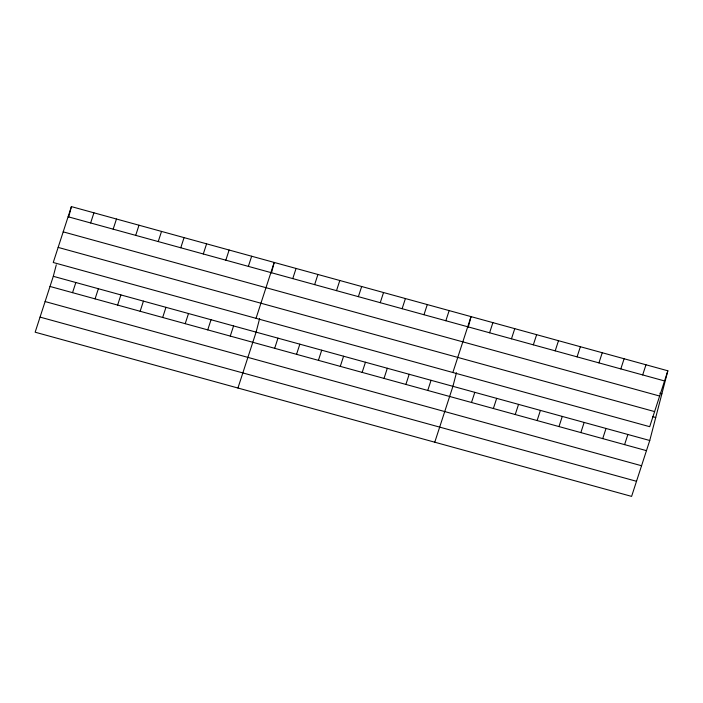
<?xml version="1.0" encoding="UTF-8"?>
<svg xmlns="http://www.w3.org/2000/svg" width="703" height="703" viewBox="0 0 703 703"><rect width="100%" height="100%" fill="white"/><g stroke="black" fill="none" stroke-linecap="round" stroke-linejoin="round"><path stroke-width="1.05" d="M667.85 370.797L649.695 426.686L53.243 262.5L71.398 206.612L667.85 370.797L649.757 440.5L631.602 496.388L35.15 332.203L53.305 276.314L56.293 264.811M68.683 217.069L71.398 206.612M259.627 318.547L256.103 332.141L237.939 388.021M271.481 272.887L274.196 262.439L256.033 318.318M456.458 372.731L452.934 386.316L434.77 442.205M468.312 327.071L471.019 316.622L452.864 372.502M90.634 222.965L93.93 212.816M72.541 292.668L75.845 282.518M113.165 229.169L116.47 219.02M95.072 298.872L98.376 288.722M135.697 235.373L139.001 225.224M117.612 305.067L120.907 294.917M158.237 241.568L161.532 231.419M140.143 311.271L143.438 301.121M180.768 247.772L184.063 237.623M162.674 317.475L165.97 307.325M203.299 253.976L206.594 243.827M185.205 323.679L188.501 313.529M225.83 260.18L229.125 250.031M207.737 329.883L211.041 319.733M248.361 266.384L251.656 256.235M230.268 336.087L233.572 325.937M292.764 278.608L296.06 268.458M274.671 348.31L277.975 338.161M314.636 284.627L317.932 274.478M296.543 354.33L299.838 344.18M336.509 290.647L339.804 280.497M318.415 360.349L321.71 350.199M358.372 296.666L361.676 286.516M340.287 366.368L343.582 356.219M380.244 302.685L383.539 292.536M362.15 372.388L365.455 362.238M402.116 308.705L405.411 298.555M384.023 378.407L387.318 368.258M423.988 314.724L427.283 304.575M405.895 384.427L409.19 374.277M445.851 320.744L449.155 310.594M427.758 390.446L431.062 380.297M489.596 332.791L492.891 322.642M471.502 402.485L474.797 392.344M511.468 338.811L514.763 328.661M493.374 408.513L496.67 398.364M533.331 344.83L536.635 334.681M515.237 414.533L518.542 404.383M555.203 350.85L558.498 340.7M537.11 420.552L540.405 410.403M577.075 356.869L580.37 346.72M558.982 426.572L562.277 416.422M598.947 362.889L602.243 352.739M580.854 432.591L584.149 422.441M620.811 368.908L624.115 358.758M602.717 438.61L606.021 428.461M642.683 374.927L645.978 364.778M624.589 444.63L627.884 434.48M68.103 216.761L664.555 380.947M659.801 393.232L661.883 393.803M63.2 231.858L659.651 396.044M58.147 247.403L654.598 411.589M652.604 416.642L655.732 417.503M53.305 276.314L649.757 440.5M50.01 286.464L646.461 450.649M45.106 301.552L641.558 465.746M40.053 317.106L636.505 481.291"/></g></svg>
